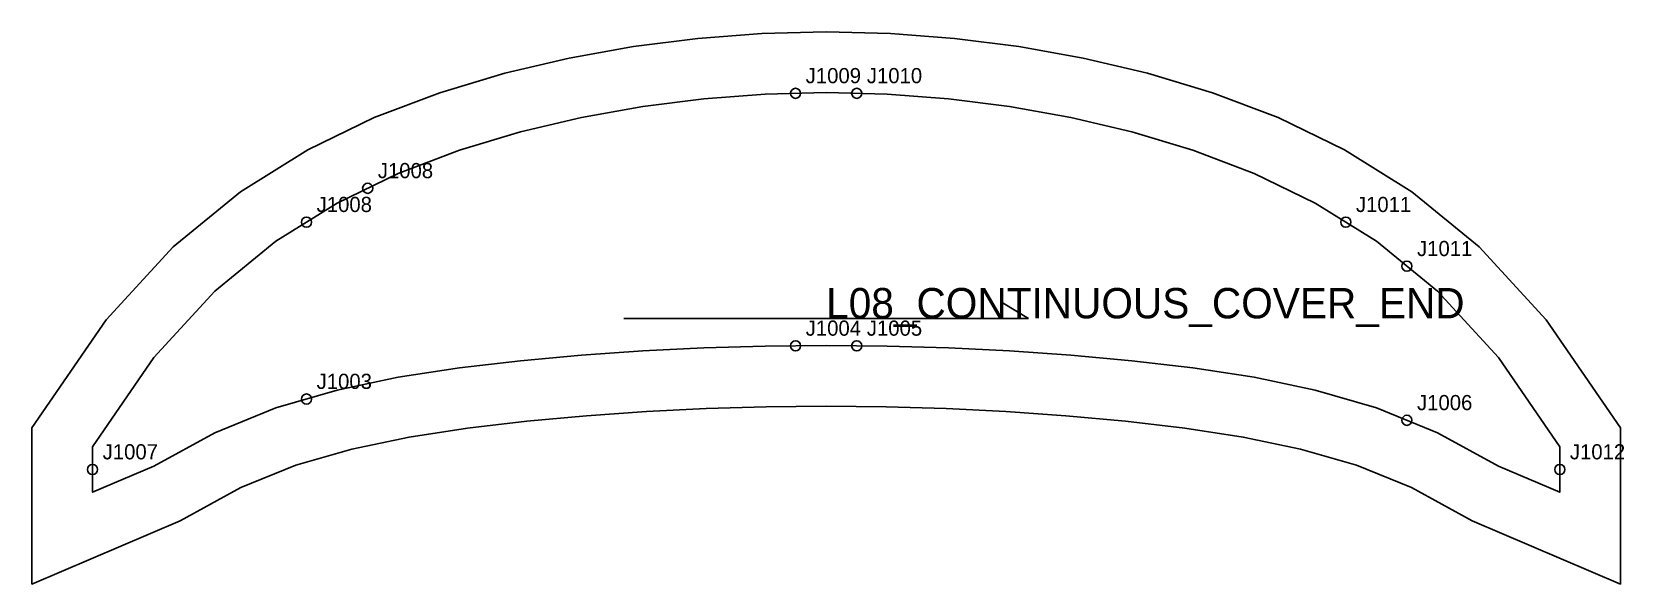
# Model space of a CAD drawing. Header units: millimetres. Extents: x -12 to 303, y -27 to 82.
import ezdxf

# ---------------------------------------------------------------- set-up
doc = ezdxf.new("R2010")
doc.units = ezdxf.units.MM
for name, color, linetype in [('CUT', 1, 'Continuous'), ('GRAIN', 3, 'Continuous'), ('LABEL', 7, 'Continuous'), ('NOTCH', 2, 'Continuous'), ('SEW', 5, 'Continuous')]:
    doc.layers.add(name, color=color, linetype=linetype)

msp = doc.modelspace()

# ---------------------------------------------------------------- linework, layer by layer
at = {"layer": 'CUT'}
msp.add_lwpolyline([(-12, 3.72), (2.67, 25.1), (15.91, 39.49), (29.25, 50.4), (42.53, 58.68), (55.67, 65.04), (68.64, 69.96), (81.48, 73.82), (94.23, 76.83), (106.93, 79.11), (119.62, 80.72), (132.31, 81.68), (145, 82), (157.69, 81.68), (170.38, 80.72), (183.07, 79.11), (195.77, 76.83), (208.52, 73.82), (221.36, 69.96), (234.33, 65.04), (247.47, 58.68), (260.75, 50.4), (274.09, 39.49), (287.33, 25.1), (302, 3.72), (302, -27.17), (272.67, -14.65), (260.68, -8.09), (249.81, -3.68), (238.75, -0.47), (227.43, 1.91), (215.88, 3.69), (204.18, 5.07), (192.38, 6.13), (180.54, 6.95), (168.69, 7.53), (156.85, 7.88), (145, 8), (133.15, 7.88), (121.31, 7.53), (109.46, 6.95), (97.62, 6.13), (85.82, 5.07), (74.12, 3.69), (62.57, 1.91), (51.25, -0.47), (40.19, -3.68), (29.32, -8.09), (17.33, -14.65), (-12, -27.17), (-12, 3.72)], close=True, dxfattribs=at)
at = {"layer": 'GRAIN'}
for p, q in [((185, 25.37), (180, 28.37)), ((105, 25.37), (185, 25.37))]:
    msp.add_line(p, q, dxfattribs=at)
at = {"layer": 'NOTCH'}
for centre in [(138.96, 69.85), (151.04, 69.85), (54.38, 51.08), (42.29, 44.39), (247.71, 44.39), (259.79, 35.68), (138.96, 19.94), (151.04, 19.94), (42.29, 9.42), (259.79, 5.22), (0, -4.5), (290, -4.5)]:
    msp.add_circle(centre, 1, dxfattribs=at)
at = {"layer": 'SEW'}
msp.add_lwpolyline([(0, 0), (12.08, 17.6), (24.17, 30.74), (36.25, 40.62), (48.33, 48.16), (60.42, 54), (72.5, 58.59), (84.58, 62.23), (96.67, 65.08), (108.75, 67.24), (120.83, 68.78), (132.92, 69.69), (145, 70), (157.08, 69.69), (169.17, 68.78), (181.25, 67.24), (193.33, 65.08), (205.42, 62.23), (217.5, 58.59), (229.58, 54), (241.67, 48.16), (253.75, 40.62), (265.83, 30.74), (277.92, 17.6), (290, 0), (290, -9), (277.92, -3.84), (265.83, 2.77), (253.75, 7.67), (241.67, 11.18), (229.58, 13.72), (217.5, 15.59), (205.42, 17), (193.33, 18.1), (181.25, 18.93), (169.17, 19.52), (157.08, 19.88), (145, 20), (132.92, 19.88), (120.83, 19.52), (108.75, 18.93), (96.67, 18.1), (84.58, 17), (72.5, 15.59), (60.42, 13.72), (48.33, 11.18), (36.25, 7.67), (24.17, 2.77), (12.08, -3.84), (0, -9)], close=True, dxfattribs=at)

# ---------------------------------------------------------------- texts
at = {"layer": 'LABEL'}
for s, height, p in [('J1009', 3, (140.96, 71.85)), ('J1010', 3, (153.04, 71.85)), ('J1008', 3, (56.38, 53.08)), ('J1008', 3, (44.29, 46.39)), ('J1011', 3, (249.71, 46.39)), ('J1011', 3, (261.79, 37.68)), ('L08_CONTINUOUS_COVER_END', 6, (145, 25.37)), ('J1004', 3, (140.96, 21.94)), ('J1005', 3, (153.04, 21.94)), ('J1003', 3, (44.29, 11.42)), ('J1006', 3, (261.79, 7.22)), ('J1007', 3, (2, -2.5)), ('J1012', 3, (292, -2.5))]:
    msp.add_text(s, height=height, dxfattribs=at).set_placement(p)

doc.saveas('drawing.dxf')
